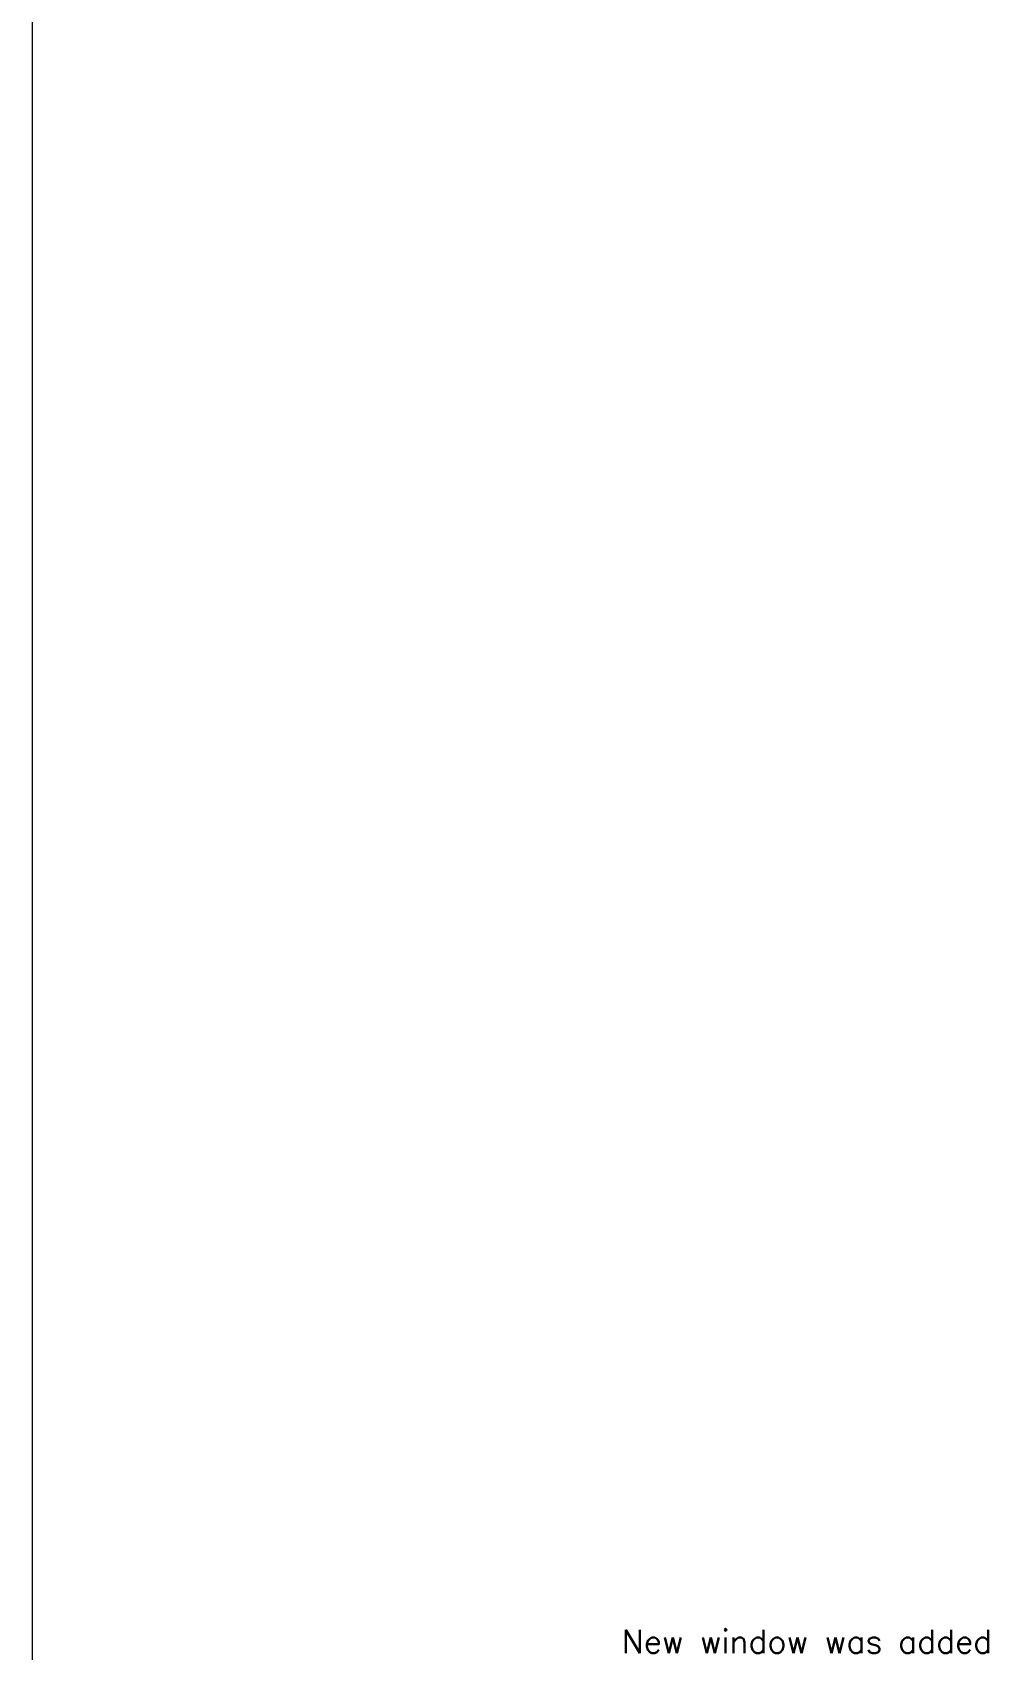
# Model space of a CAD drawing. Header units: inches. Extents: x -12418 to 183584, y -29325 to 19878.
# Drawn here: x -12418 to -6187, y -947 to 9465 of the extents above; entities that cross this region are included whole.
import ezdxf

# ---------------------------------------------------------------- set-up
doc = ezdxf.new("R2010")
doc.units = ezdxf.units.IN
doc.header["$LTSCALE"] = 25
doc.header["$MEASUREMENT"] = 0
doc.linetypes.add('DASHDOT', pattern=[25.4, 12.7, -6.35, 0, -6.35])
for name, color, linetype, lineweight in [('00-Ground Floor$0$72_EGR_BASE_TEXT', 252, 'Continuous', 5), ('00-Ground Floor$0$Frame', 252, 'Continuous', 9), ('E-LITE-CLNG-CNDT', 6, 'DASHDOT', 35)]:
    doc.layers.add(name, color=color, linetype=linetype, lineweight=lineweight)
doc.styles.add('00-Ground Floor$0$SIMPLEX', font='SIMPLEX.shx', dxfattribs={"height": 150})

# ---------------------------------------------------------------- blocks, each defined once
blk = doc.blocks.new('00-Ground Floor')
at = {"layer": '00-Ground Floor$0$Frame'}
blk.add_line((-12418, 19878, 0), (-12418, -29325, 0), dxfattribs=at)
at = {"layer": '00-Ground Floor$0$72_EGR_BASE_TEXT', "insert": (-7428, -820, 0), "char_height": 150, "attachment_point": 2, "style": '00-Ground Floor$0$SIMPLEX'}
blk.add_mtext('New window was added\\P(full height)\\Pto give light to this area', dxfattribs=at)

msp = doc.modelspace()

# ---------------------------------------------------------------- block references
at = {"layer": 'E-LITE-CLNG-CNDT', "color": 1}
msp.add_blockref('00-Ground Floor', (0, 0), dxfattribs=at)

doc.saveas('drawing.dxf')
